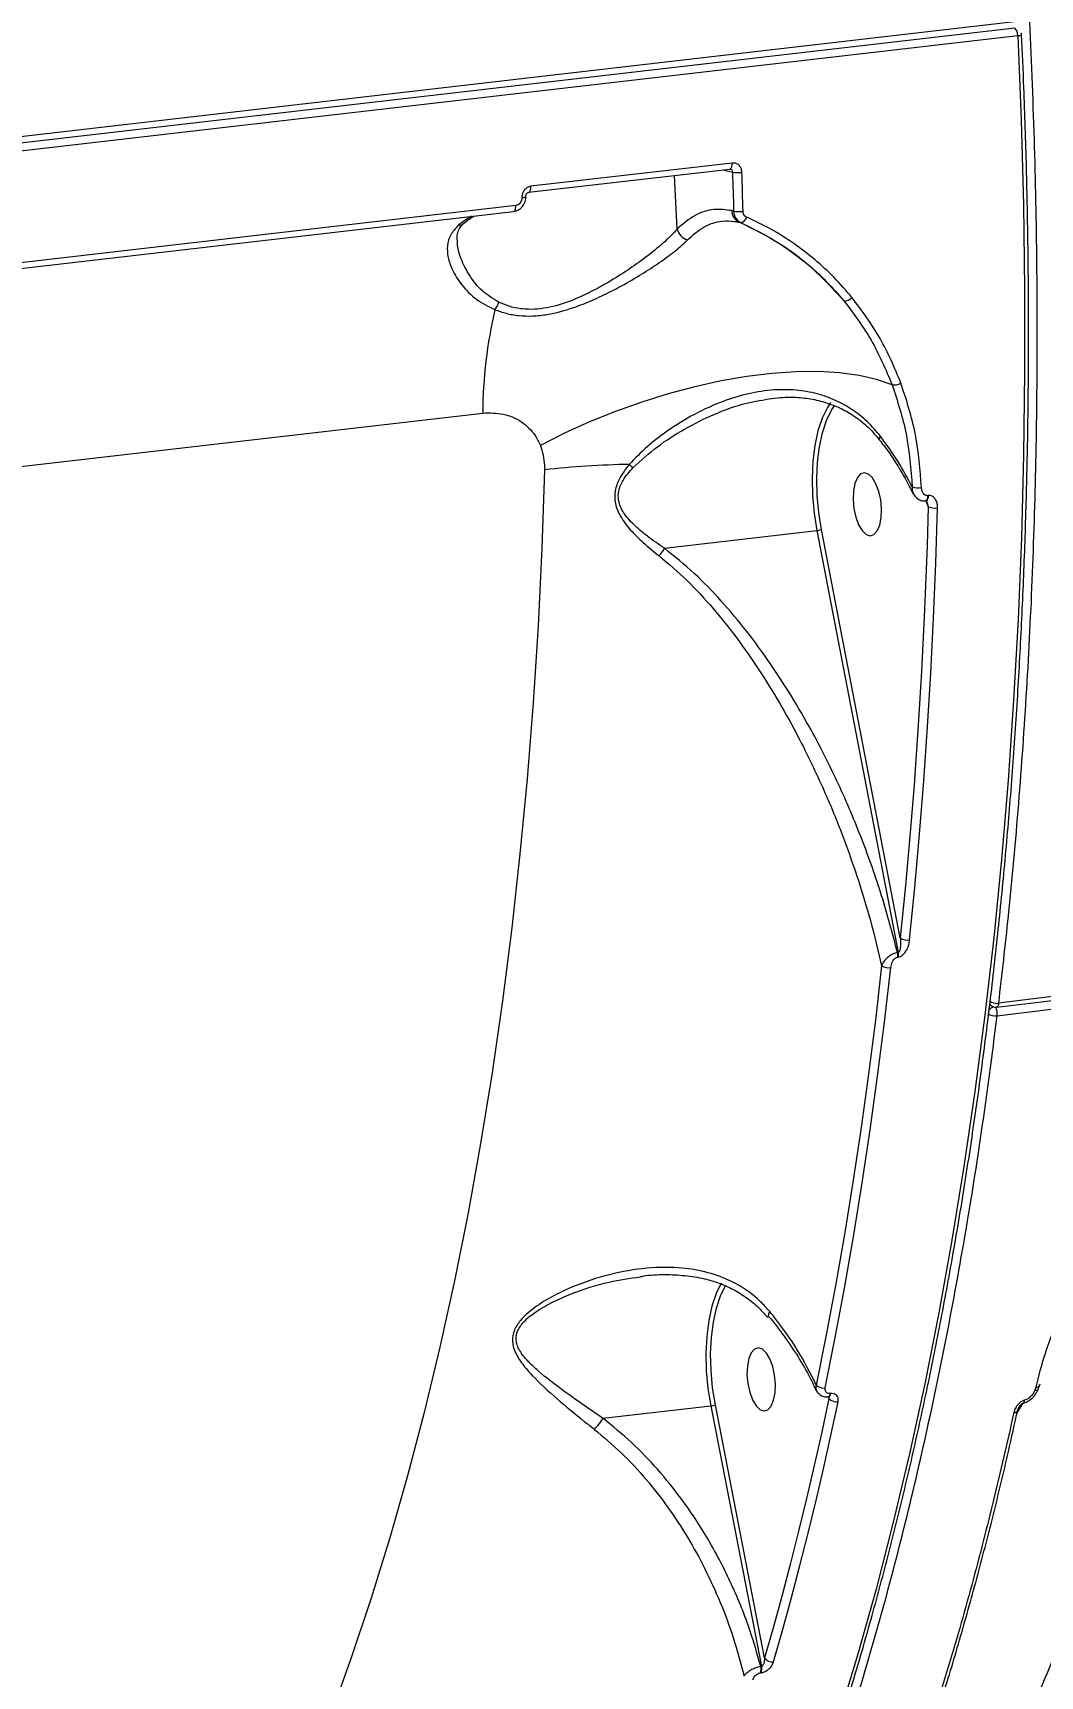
# Model space of a CAD drawing. Header units: millimetres. Extents: x -10881 to 8954, y -8695 to 5624.
# Drawn here: x 4806.5 to 4949.7, y -3575.2 to -3341.8 of the extents above; entities that cross this region are included whole.
import ezdxf

# ---------------------------------------------------------------- set-up
doc = ezdxf.new("R2010")
doc.units = ezdxf.units.MM
for name, color, linetype in [('DIKOM_ОБЪЕКТ', 7, 'Continuous'), ('DIKOM_РАЗМЕР_ЗОНА', 7, 'Continuous'), ('DIKOM_РАЗМЕР_ОБЪЕКТА', 7, 'Continuous')]:
    doc.layers.add(name, color=color, linetype=linetype)
doc.styles.add('style1', font='arial.ttf', dxfattribs={"width": 0.8})
doc.dimstyles.new('1-50', dxfattribs={"dimtxt": 300, "dimasz": 200, "dimexe": 100, "dimexo": 0, "dimgap": 100, "dimtad": 1, "dimtxsty": 'style1', "dimcen": 200, "dimclrd": 7, "dimclre": 7, "dimclrt": 7, "dimadec": 1, "dimazin": 2, "dimtfac": 1, "dimtmove": 0, "dimatfit": 2, "dimfxl": 0, "dimlwd": 25, "dimlwe": 18, "dimarcsym": 0})

# ---------------------------------------------------------------- blocks, each defined once
blk = doc.blocks.new('*D10')
at = {"layer": 'Defpoints', "color": 0, "transparency": 16777216}
for p in [(-7152.73, 2730.8), (7385.22, 911.28), (7385.22, -7693.77)]:
    blk.add_point(p, dxfattribs=at)
at = {"layer": 'DIKOM_РАЗМЕР_ОБЪЕКТА', "color": 7, "lineweight": 18, "transparency": 16777216}
for p, q in [((-7152.73, 2730.8), (-7152.73, -7793.77)), ((7385.22, 911.28), (7385.22, -7793.77))]:
    blk.add_line(p, q, dxfattribs=at)
at = {"layer": 'DIKOM_РАЗМЕР_ОБЪЕКТА', "color": 7, "lineweight": 25, "transparency": 16777216}
blk.add_line((-6952.73, -7693.77), (7185.22, -7693.77), dxfattribs=at)
at = {"layer": 'DIKOM_РАЗМЕР_ОБЪЕКТА', "color": 7, "transparency": 16777216}
for points in [[(-6952.73, -7660.43), (-6952.73, -7727.1), (-7152.73, -7693.77)], [(7185.22, -7660.43), (7185.22, -7727.1), (7385.22, -7693.77)]]:
    blk.add_solid(points, dxfattribs=at)
at = {"layer": 'DIKOM_РАЗМЕР_ОБЪЕКТА', "color": 7, "transparency": 16777216, "insert": (116.24, -7440.59), "char_height": 300, "attachment_point": 5, "style": 'style1'}
blk.add_mtext('14500', dxfattribs=at)
blk = doc.blocks.new('*D12')
at = {"layer": 'Defpoints', "color": 0, "transparency": 16777216}
for p in [(-9113.32, 3014.05), (8954.2, 2756.48), (8954.2, -8594.51)]:
    blk.add_point(p, dxfattribs=at)
at = {"layer": 'DIKOM_РАЗМЕР_ЗОНА', "color": 7, "lineweight": 18, "transparency": 16777216}
for p, q in [((-9113.32, 3014.05), (-9113.32, -8694.51)), ((8954.2, 2756.48), (8954.2, -8694.51))]:
    blk.add_line(p, q, dxfattribs=at)
at = {"layer": 'DIKOM_РАЗМЕР_ЗОНА', "color": 7, "lineweight": 25, "transparency": 16777216}
blk.add_line((-8913.32, -8594.51), (8754.2, -8594.51), dxfattribs=at)
at = {"layer": 'DIKOM_РАЗМЕР_ЗОНА', "color": 7, "transparency": 16777216}
for points in [[(-8913.32, -8561.18), (-8913.32, -8627.85), (-9113.32, -8594.51)], [(8754.2, -8561.18), (8754.2, -8627.85), (8954.2, -8594.51)]]:
    blk.add_solid(points, dxfattribs=at)
at = {"layer": 'DIKOM_РАЗМЕР_ЗОНА', "color": 7, "transparency": 16777216, "insert": (-79.56, -8341.34), "char_height": 300, "attachment_point": 5, "style": 'style1'}
blk.add_mtext('18000', dxfattribs=at)

msp = doc.modelspace()

# ---------------------------------------------------------------- linework, layer by layer
at = {"layer": 'DIKOM_ОБЪЕКТ', "color": 7, "linetype": 'Continuous', "lineweight": 15}
for p, q in [((4513.612, -3390.999), (4946.054, -3341.084)), ((4946.386, -3340.19), (4513.944, -3390.105)), ((4514.039, -3392.089), (4946.48, -3342.173)), ((4876.981, -3364.438), (4905.572, -3361.138)), ((4905.906, -3360.281), (4877.315, -3363.581)), ((4898.077, -3369.66), (4897.714, -3362.045)), ((4904.563, -3361.255), (4905.951, -3361.572)), ((4800.665, -3375.72), (4874.823, -3367.16)), ((4875.157, -3366.309), (4800.998, -3374.869)), ((4906.102, -3367.1), (4905.835, -3367.039)), ((4906.898, -3368.691), (4907.145, -3368.747)), ((4557.735, -3431.888), (4870.451, -3395.792)), ((4933.808, -3407.517), (4933.73, -3407.526)), ((4933.396, -3408.263), (4933.474, -3408.254)), ((4933.423, -3408.26), (4933.757, -3409.108)), ((4933.464, -3408.258), (4933.474, -3408.255)), ((4933.474, -3408.254), (4933.499, -3408.25)), ((4933.757, -3409.108), (4933.59, -3414.626)), ((4896.271, -3414.998), (4917.936, -3412.497)), ((4917.936, -3412.497), (4929.508, -3472.422)), ((4929.787, -3470.334), (4918.586, -3412.333)), ((4929.508, -3472.422), (4929.4, -3472.434)), ((4929.43, -3473.066), (4929.539, -3473.053)), ((4942.511, -3479.773), (4942.637, -3479.899)), ((4892.832, -3518.478), (4893.046, -3518.442)), ((4949.615, -3533.824), (4949.622, -3533.775)), ((4919.533, -3535.5), (4919.646, -3535.783)), ((4919.56, -3535.512), (4919.589, -3535.508)), ((4919.589, -3535.508), (4919.604, -3535.506)), ((4919.89, -3535.075), (4919.861, -3535.078)), ((4949.044, -3534.177), (4948.91, -3534.6)), ((4887.528, -3538.58), (4902.86, -3536.81)), ((4902.86, -3536.81), (4910.062, -3573.838)), ((4910.506, -3572.616), (4903.511, -3536.646)), ((4946.361, -3537.894), (4947.196, -3536.455)), ((4909.954, -3574.726), (4910.046, -3574.715)), ((4910.062, -3573.838), (4909.97, -3573.849))]:
    msp.add_line(p, q, dxfattribs=at)
at = {"layer": 'DIKOM_ОБЪЕКТ', "color": 7, "linetype": 'Continuous', "lineweight": 15, "flags": 128}
for points in [[(4946.48, -3342.173), (4946.962, -3354.211), (4947.285, -3366.201), (4947.45, -3378.134), (4947.456, -3390), (4947.303, -3401.789), (4946.991, -3413.491), (4946.521, -3425.095), (4945.892, -3436.593), (4945.106, -3447.974), (4944.164, -3459.23), (4943.065, -3470.35), (4941.811, -3481.325), (4940.403, -3492.146), (4938.842, -3502.803), (4937.129, -3513.289), (4935.266, -3523.593), (4933.255, -3533.708), (4931.097, -3543.624), (4928.793, -3553.334), (4926.347, -3562.829), (4923.759, -3572.101), (4921.033, -3581.143)], [(4905.572, -3361.138), (4905.589, -3361.135), (4905.669, -3361.1), (4905.74, -3361.03), (4905.802, -3360.927), (4905.851, -3360.796), (4905.885, -3360.64), (4905.903, -3360.466), (4905.906, -3360.281)], [(4905.951, -3361.572), (4905.971, -3362.263), (4905.992, -3362.955), (4906.011, -3363.646), (4906.031, -3364.337), (4906.049, -3365.028), (4906.068, -3365.719), (4906.085, -3366.409), (4906.102, -3367.1)], [(4907.444, -3367.149), (4907.427, -3366.457), (4907.409, -3365.765), (4907.391, -3365.073), (4907.372, -3364.38), (4907.353, -3363.688), (4907.333, -3362.995), (4907.313, -3362.302), (4907.292, -3361.608)], [(4876.977, -3364.439), (4876.998, -3364.436), (4877.078, -3364.4), (4877.149, -3364.33), (4877.211, -3364.227), (4877.259, -3364.096), (4877.294, -3363.94), (4877.312, -3363.767), (4877.315, -3363.581)], [(4874.823, -3367.16), (4874.84, -3367.157), (4874.919, -3367.123), (4874.991, -3367.053), (4875.052, -3366.951), (4875.101, -3366.82), (4875.135, -3366.666), (4875.154, -3366.493), (4875.157, -3366.309)], [(4928.626, -3391.776), (4926.428, -3391.014), (4923.934, -3390.445), (4921.171, -3390.073), (4918.165, -3389.902), (4914.947, -3389.934), (4911.547, -3390.169), (4907.999, -3390.604), (4904.339, -3391.235), (4900.602, -3392.056), (4896.825, -3393.058), (4893.047, -3394.232), (4889.303, -3395.567), (4885.631, -3397.048), (4882.068, -3398.662), (4878.647, -3400.392)], [(4919.89, -3394.317), (4919.434, -3395.011), (4918.693, -3396.53), (4918.092, -3398.337), (4917.644, -3400.388), (4917.36, -3402.635), (4917.246, -3405.027), (4917.306, -3407.506), (4917.538, -3410.016), (4917.936, -3412.497)], [(4918.586, -3412.333), (4918.2, -3409.927), (4917.976, -3407.494), (4917.918, -3405.09), (4918.028, -3402.771), (4918.303, -3400.592), (4918.737, -3398.603), (4919.32, -3396.851), (4920.039, -3395.378), (4920.508, -3394.667)], [(4879.239, -3403.858), (4878.858, -3414.994), (4878.318, -3426.027), (4877.62, -3436.947), (4876.763, -3447.743), (4875.75, -3458.406), (4874.581, -3468.925), (4873.256, -3479.291), (4871.778, -3489.494), (4870.148, -3499.525), (4868.366, -3509.374), (4866.436, -3519.032), (4864.358, -3528.49), (4862.134, -3537.74), (4859.767, -3546.772), (4857.259, -3555.579), (4854.611, -3564.152), (4851.828, -3572.483), (4848.91, -3580.564)], [(4926.736, -3406.913), (4926.335, -3405.836), (4925.834, -3404.994), (4925.274, -3404.456), (4924.699, -3404.266), (4924.158, -3404.437), (4923.692, -3404.958), (4923.341, -3405.785), (4923.133, -3406.851), (4923.084, -3408.071), (4923.198, -3409.345), (4923.467, -3410.57), (4923.868, -3411.647), (4924.369, -3412.489), (4924.929, -3413.027), (4925.503, -3413.217), (4926.045, -3413.046), (4926.51, -3412.525), (4926.861, -3411.698), (4927.07, -3410.632), (4927.119, -3409.412), (4927.005, -3408.138), (4926.736, -3406.913)], [(4933.397, -3408.263), (4933.446, -3408.25), (4933.557, -3408.164), (4933.646, -3408.005), (4933.705, -3407.786), (4933.73, -3407.526)], [(4933.499, -3408.25), (4933.524, -3408.241), (4933.635, -3408.155), (4933.724, -3407.996), (4933.783, -3407.777), (4933.808, -3407.517)], [(4931.12, -3470.638), (4931.865, -3463.164), (4932.541, -3455.628), (4933.145, -3448.032), (4933.679, -3440.38), (4934.141, -3432.674), (4934.532, -3424.918), (4934.851, -3417.114), (4935.099, -3409.265)], [(4943.561, -3481.417), (4956.913, -3479.763), (4970.374, -3477.898), (4983.936, -3475.823), (4997.59, -3473.539), (5011.326, -3471.048), (5025.136, -3468.352), (5039.011, -3465.452), (5052.942, -3462.35), (5066.919, -3459.049), (5080.933, -3455.549), (5094.975, -3451.855), (5109.036, -3447.967), (5123.107, -3443.889), (5137.179, -3439.624), (5151.241, -3435.173), (5165.286, -3430.541), (5179.303, -3425.729), (5193.284, -3420.742), (5207.22, -3415.583), (5215.499, -3412.427)], [(5214.844, -3410.862), (5206.645, -3413.986), (5192.751, -3419.131), (5178.812, -3424.103), (5164.836, -3428.9), (5150.834, -3433.518), (5136.814, -3437.955), (5122.785, -3442.208), (5108.756, -3446.274), (5094.737, -3450.149), (5080.737, -3453.833), (5066.765, -3457.322), (5052.83, -3460.613), (5038.942, -3463.706), (5025.109, -3466.597), (5011.34, -3469.285), (4997.645, -3471.769), (4984.032, -3474.045), (4970.511, -3476.114), (4957.09, -3477.974), (4943.778, -3479.623)], [(4933.59, -3414.626), (4933.51, -3416.938), (4933.191, -3424.723), (4932.801, -3432.461), (4932.34, -3440.148), (4931.808, -3447.782), (4931.788, -3448.044)], [(4931.788, -3448.044), (4931.205, -3455.36), (4930.531, -3462.878), (4929.787, -3470.334)], [(4927.141, -3474.288), (4926.247, -3482.025), (4925.275, -3489.686), (4924.227, -3497.267), (4923.103, -3504.764), (4921.903, -3512.176), (4920.628, -3519.498), (4919.278, -3526.727), (4917.855, -3533.861)], [(4919.131, -3534.276), (4920.558, -3527.126), (4921.911, -3519.88), (4923.188, -3512.542), (4924.391, -3505.114), (4925.518, -3497.6), (4926.568, -3490.002), (4927.542, -3482.325), (4928.438, -3474.57)], [(4943.778, -3479.623), (4943.749, -3479.789), (4943.704, -3479.933), (4943.646, -3480.048), (4943.575, -3480.13), (4943.496, -3480.176), (4943.459, -3480.184)], [(4904.316, -3519.398), (4903.618, -3520.843), (4903.017, -3522.65), (4902.569, -3524.701), (4902.285, -3526.948), (4902.171, -3529.34), (4902.231, -3531.819), (4902.462, -3534.329), (4902.86, -3536.81)], [(4903.511, -3536.646), (4903.125, -3534.24), (4902.9, -3531.807), (4902.842, -3529.403), (4902.952, -3527.084), (4903.228, -3524.905), (4903.662, -3522.916), (4904.245, -3521.164), (4904.942, -3519.726)], [(4911.661, -3531.226), (4911.26, -3530.149), (4910.759, -3529.307), (4910.198, -3528.77), (4909.624, -3528.579), (4909.082, -3528.75), (4908.617, -3529.271), (4908.266, -3530.098), (4908.057, -3531.165), (4908.008, -3532.384), (4908.123, -3533.658), (4908.391, -3534.883), (4908.792, -3535.96), (4909.293, -3536.802), (4909.854, -3537.34), (4910.428, -3537.53), (4910.97, -3537.359), (4911.435, -3536.838), (4911.786, -3536.011), (4911.995, -3534.945), (4912.044, -3533.725), (4911.929, -3532.451), (4911.661, -3531.226)], [(4919.646, -3535.783), (4918.62, -3540.558), (4917.56, -3545.286), (4916.467, -3549.966), (4915.34, -3554.597), (4914.181, -3559.179), (4912.989, -3563.71), (4911.764, -3568.189), (4910.506, -3572.616)], [(4948.91, -3534.6), (4949.076, -3534.6), (4949.217, -3534.576), (4949.328, -3534.528), (4949.404, -3534.459), (4949.427, -3534.418)], [(4911.793, -3573.164), (4913.053, -3568.726), (4914.281, -3564.236), (4915.476, -3559.694), (4916.638, -3555.102), (4917.767, -3550.46), (4918.863, -3545.769), (4919.925, -3541.029), (4920.954, -3536.243)]]:
    msp.add_lwpolyline(points, dxfattribs=at)
at = {"layer": 'DIKOM_ОБЪЕКТ', "color": 7, "linetype": 'Continuous', "lineweight": 15}
for centre, radius, start, end in [((4945.229, -3342.067), 1.256, 355.15586, 51.25871), ((4946.537, -3341.297), 0.878, 266.27172, 304.29937), ((4946.034, -3342.069), 1, 2.66331, 16.21925), ((4906.732, -3357.54), 4.107, 259.03356, 277.84189), ((4876.087, -3364.451), 0.77, 265.02374, 309.0062), ((4873.68, -3376.781), 10.145, 118.26855, 131.2754), ((4907.695, -3367.01), 1.861, 180.89481, 244.63722), ((4906.914, -3363.333), 3.853, 257.84063, 277.91025), ((4906.971, -3367.754), 1.008, 279.91747, 347.47316), ((4866.824, -3367.621), 1.545, 276.10493, 310.2635), ((4900.286, -3369.028), 2.298, 195.95452, 250.92992), ((4921.83, -3378.488), 1.403, 269.04343, 320.91916), ((4937.214, -3396.257), 66.765, 166.88644, 179.60104), ((4869.871, -3379.286), 2.951, 321.83936, 345.16243), ((4928.917, -3389.98), 1.819, 260.79275, 301.82296), ((4893.114, -3526.928), 123.85, 90.84758, 96.4326), ((4898.65, -3394.282), 11.485, 230.09478, 233.63825), ((4932.275, -3403.896), 2.522, 251.86147, 281.93126), ((4934.722, -3406.686), 2.606, 248.2772, 278.31941), ((4917.728, -3410.298), 2.208, 275.40288, 292.87103), ((4930.845, -3468.769), 1.889, 235.94833, 278.36263), ((4927.272, -3472.852), 2.169, 354.34563, 11.11888), ((4927.381, -3472.84), 2.169, 354.34563, 11.11888), ((4928.176, -3472.653), 1.935, 237.66189, 277.7716), ((4943.44, -3481.294), 1.233, 110.03263, 147.64456), ((4943.517, -3477.83), 1.812, 233.89576, 278.28398), ((4943.085, -3479.45), 0.634, 204.16685, 225.0205), ((4943.343, -3479.19), 1, 225.10164, 276.64125), ((4941.593, -3481.169), 1.983, 352.82914, 29.57813), ((4943.302, -3479.636), 1.8, 233.55038, 278.27225), ((4918.933, -3532.711), 1.577, 226.83943, 277.20917), ((4949.079, -3533.595), 0.583, 266.54162, 336.91799), ((4919.39, -3535.073), 0.471, 291.4851, 359.35629), ((4919.408, -3535.065), 0.482, 293.91849, 358.86421), ((4920.75, -3534.733), 1.524, 223.56218, 277.69073), ((4947.041, -3536.101), 0.401, 306.6084, 10.74817), ((4902.652, -3534.611), 2.208, 275.40266, 292.87115), ((4945.959, -3537.177), 0.576, 266.41219, 338.63198), ((4911.623, -3571.779), 1.395, 216.85947, 276.99864), ((4908.065, -3574.253), 1.947, 345.96263, 11.98522), ((4908.157, -3574.243), 1.947, 345.96263, 11.98522)]:
    msp.add_arc(centre, radius, start, end, dxfattribs=at)
for points, knots in [([(4943.778, -3479.623), (4944.251, -3475.502), (4945.323, -3466.165), (4946.668, -3451.302), (4947.818, -3435.041), (4948.642, -3418.492), (4949.145, -3401.584), (4949.316, -3384.359), (4949.145, -3366.822), (4948.628, -3349.106), (4947.774, -3331.471), (4946.598, -3313.977), (4945.115, -3296.636), (4943.308, -3279.247), (4941.166, -3261.736), (4938.684, -3244.152), (4935.856, -3226.508), (4932.698, -3208.941), (4929.258, -3191.711), (4925.559, -3174.863), (4921.614, -3158.4), (4917.379, -3142.132), (4912.832, -3125.991), (4907.978, -3110.031), (4902.812, -3094.27), (4897.369, -3078.834), (4891.731, -3063.949), (4885.926, -3049.647), (4879.964, -3035.919), (4873.779, -3022.605), (4867.34, -3009.654), (4860.66, -2997.117), (4853.738, -2985.015), (4846.625, -2973.449), (4839.425, -2962.588), (4832.167, -2952.444), (4824.861, -2942.999), (4817.422, -2934.14), (4809.817, -2925.84), (4802.065, -2918.139), (4794.168, -2911.061), (4786.185, -2904.669), (4777.808, -2898.758), (4769.06, -2893.446), (4759.958, -2888.917), (4752.136, -2885.701), (4747.365, -2884.39), (4745.623, -2883.912)], [0, 0, 0, 0, 0.0172859, 0.0391596, 0.0610708, 0.0830962, 0.1051599, 0.1276636, 0.1502083, 0.1728772, 0.1955881, 0.2174618, 0.239373, 0.2613984, 0.2834621, 0.3059658, 0.3285104, 0.3511794, 0.3738903, 0.3957637, 0.4176747, 0.4396998, 0.4617632, 0.4842667, 0.506811, 0.5294797, 0.5521903, 0.5740639, 0.595975, 0.6180003, 0.6400639, 0.6625675, 0.685112, 0.7077809, 0.7304916, 0.7523652, 0.7742763, 0.7963016, 0.8183652, 0.8408688, 0.8634133, 0.8860822, 0.9087929, 0.9342775, 0.9597622, 0.9853063, 1, 1, 1, 1]), ([(4994.763, -3396.592), (4995.055, -3390.461), (4995.642, -3378.167), (4995.985, -3359.394), (4995.93, -3340.379), (4995.461, -3322.296), (4994.67, -3305.226), (4993.631, -3289.212), (4992.288, -3273.144), (4990.63, -3256.953), (4988.649, -3240.684), (4986.337, -3224.349), (4983.705, -3208.078), (4980.819, -3192.277), (4977.709, -3176.987), (4974.389, -3162.166), (4970.783, -3147.482), (4966.886, -3132.938), (4962.716, -3118.628), (4958.257, -3104.515), (4953.518, -3090.657), (4947.881, -3075.4), (4941.24, -3058.971), (4933.478, -3041.642), (4925.258, -3025.071), (4917.49, -3010.939), (4910.325, -2999.009), (4903.879, -2989.043), (4897.267, -2979.569), (4890.459, -2970.552), (4883.473, -2962.031), (4876.312, -2954.024), (4869.03, -2946.601), (4861.779, -2939.907), (4854.588, -2933.924), (4847.448, -2928.605), (4840.237, -2923.856), (4832.955, -2919.681), (4825.644, -2916.129), (4818.377, -2913.169), (4813.566, -2911.736), (4811.192, -2911.029)], [0, 0, 0, 0, 0.0290093, 0.0581619, 0.0873867, 0.1167572, 0.1409802, 0.165245, 0.1896367, 0.2140713, 0.2389999, 0.2639747, 0.289091, 0.3142551, 0.3377179, 0.3612203, 0.3850343, 0.4088483, 0.4328318, 0.4568153, 0.4811252, 0.5054802, 0.5389038, 0.5725657, 0.6063476, 0.640372, 0.6641992, 0.6880682, 0.7120632, 0.7361003, 0.7606187, 0.7851814, 0.8098784, 0.8346201, 0.8580237, 0.8814651, 0.9051993, 0.9289336, 0.9528253, 0.976717, 1, 1, 1, 1]), ([(4838.861, -3705.095), (4839.489, -3704.757), (4841.693, -3703.572), (4845.407, -3701.22), (4850.001, -3698.047), (4854.523, -3694.553), (4858.974, -3690.765), (4863.348, -3686.68), (4867.644, -3682.302), (4871.857, -3677.634), (4875.984, -3672.68), (4880.023, -3667.444), (4883.969, -3661.93), (4887.82, -3656.143), (4891.574, -3650.086), (4895.226, -3643.764), (4898.775, -3637.183), (4902.219, -3630.347), (4905.553, -3623.261), (4908.777, -3615.932), (4911.887, -3608.363), (4914.881, -3600.563), (4917.758, -3592.535), (4920.514, -3584.286), (4923.149, -3575.823), (4925.66, -3567.151), (4928.045, -3558.278), (4930.303, -3549.209), (4932.432, -3539.952), (4934.43, -3530.514), (4936.296, -3520.902), (4938.028, -3511.122), (4939.626, -3501.183), (4941.088, -3491.091), (4942.413, -3480.855), (4943.6, -3470.482), (4944.648, -3459.979), (4945.556, -3449.355), (4946.325, -3438.618), (4946.952, -3427.775), (4947.439, -3416.835), (4947.783, -3405.806), (4947.986, -3394.697), (4948.047, -3383.515), (4947.966, -3372.269), (4947.742, -3360.967), (4947.423, -3350.88), (4947.144, -3344.554), (4947.032, -3342.023)], [0, 0, 0, 0, 0.008821, 0.0309505, 0.0530921, 0.0752453, 0.0974091, 0.1195824, 0.1417639, 0.1639521, 0.1861459, 0.208344, 0.2305454, 0.252749, 0.2749543, 0.2971604, 0.319367, 0.3415734, 0.3637794, 0.3859847, 0.4081893, 0.4303928, 0.4525954, 0.4747969, 0.4969974, 0.5191968, 0.5413951, 0.5635924, 0.5857887, 0.6079841, 0.6301785, 0.6523721, 0.6745649, 0.6967568, 0.7189481, 0.7411387, 0.7633286, 0.785518, 0.8077068, 0.8298951, 0.852083, 0.8742704, 0.8964575, 0.9186442, 0.9408306, 0.9630167, 0.9852026, 1, 1, 1, 1]), ([(4905.572, -3361.139), (4905.576, -3361.139), (4905.604, -3361.132), (4905.62, -3361.139), (4905.634, -3361.145)], [0, 0, 0, 0, 0.1264639, 1, 1, 1, 1]), ([(4905.634, -3361.143), (4905.64, -3361.144), (4905.696, -3361.147), (4905.789, -3361.205), (4905.89, -3361.314), (4905.943, -3361.446), (4905.949, -3361.536), (4905.951, -3361.572)], [0, 0, 0, 0, 0.0326154, 0.2962315, 0.5603633, 0.8251147, 1, 1, 1, 1]), ([(4907.292, -3361.608), (4907.282, -3361.5), (4907.258, -3361.226), (4907.084, -3360.828), (4906.769, -3360.487), (4906.359, -3360.278), (4906.057, -3360.28), (4905.906, -3360.281)], [0, 0, 0, 0, 0.1418471, 0.3567284, 0.5713333, 0.7857186, 1, 1, 1, 1]), ([(4874.822, -3367.142), (4875.008, -3367.111), (4875.421, -3367.041), (4875.975, -3366.642), (4876.397, -3366.047), (4876.589, -3365.47), (4876.558, -3365.134), (4876.55, -3365.05)], [0, 0, 0, 0, 0.19086922, 0.42202289, 0.66365949, 0.91555003, 1, 1, 1, 1]), ([(4876.021, -3365.218), (4876.014, -3365.33), (4876.001, -3365.555), (4875.856, -3365.869), (4875.635, -3366.118), (4875.388, -3366.265), (4875.222, -3366.296), (4875.157, -3366.309)], [0, 0, 0, 0, 0.2151387, 0.4301737, 0.6449794, 0.8594762, 1, 1, 1, 1]), ([(4877.315, -3363.581), (4877.216, -3363.6), (4876.968, -3363.646), (4876.597, -3363.867), (4876.267, -3364.242), (4876.05, -3364.713), (4876.03, -3365.05), (4876.021, -3365.218)], [0, 0, 0, 0, 0.1406201, 0.3550994, 0.5698681, 0.7848826, 1, 1, 1, 1]), ([(4876.574, -3365.047), (4876.573, -3365.039), (4876.567, -3364.986), (4876.586, -3364.867), (4876.641, -3364.714), (4876.73, -3364.583), (4876.833, -3364.491), (4876.926, -3364.446), (4876.963, -3364.444), (4876.979, -3364.443)], [0, 0, 0, 0, 0.0278545, 0.183583, 0.344808, 0.5061098, 0.6757955, 0.8621578, 1, 1, 1, 1]), ([(4867.829, -3368.794), (4868.035, -3368.621), (4868.511, -3368.221), (4868.99, -3367.954), (4869.262, -3367.802)], [0, 0, 0, 0, 0.4319988, 1, 1, 1, 1]), ([(4905.835, -3367.039), (4904.991, -3366.931), (4903.207, -3366.704), (4900.563, -3367.528), (4898.913, -3368.942), (4898.077, -3369.66)], [0, 0, 0, 0, 0.3069734, 0.648469, 1, 1, 1, 1]), ([(4906.102, -3367.1), (4906.106, -3367.159), (4906.123, -3367.438), (4906.264, -3367.916), (4906.621, -3368.447), (4906.97, -3368.647), (4907.145, -3368.747)], [0, 0, 0, 0, 0.0818929, 0.3880463, 0.6939649, 1, 1, 1, 1]), ([(4907.955, -3367.973), (4907.868, -3367.923), (4907.695, -3367.823), (4907.52, -3367.557), (4907.453, -3367.319), (4907.446, -3367.179), (4907.444, -3367.149)], [0, 0, 0, 0, 0.3056925, 0.6116133, 0.9180226, 1, 1, 1, 1]), ([(4922.919, -3379.372), (4922.092, -3378.415), (4920.442, -3376.504), (4917.661, -3373.954), (4914.659, -3371.654), (4911.429, -3369.613), (4909.116, -3368.521), (4907.955, -3367.973)], [0, 0, 0, 0, 0.1978344, 0.3948167, 0.593168, 0.7958375, 1, 1, 1, 1]), ([(4866.988, -3369.157), (4866.588, -3369.581), (4865.775, -3370.442), (4865.363, -3371.995), (4865.463, -3373.685), (4866.114, -3375.579), (4867.414, -3377.626), (4869.36, -3379.696), (4871.273, -3380.651), (4872.191, -3381.109)], [0, 0, 0, 0, 0.1295386, 0.2635065, 0.3938351, 0.5268955, 0.6860445, 0.8495354, 1, 1, 1, 1]), ([(4866.812, -3371.165), (4866.817, -3370.88), (4866.828, -3370.285), (4867.119, -3369.624), (4867.441, -3369.122), (4867.776, -3368.858), (4867.857, -3368.795)], [0, 0, 0, 0, 0.3030894, 0.631723, 0.9111511, 1, 1, 1, 1]), ([(4898.077, -3369.66), (4897.795, -3369.974), (4897.061, -3370.791), (4895.475, -3372.227), (4893.304, -3373.94), (4890.773, -3375.708), (4888.18, -3377.319), (4885.567, -3378.731), (4882.786, -3379.989), (4880.122, -3380.812), (4877.784, -3381.094), (4876.562, -3381.059), (4875.356, -3380.913), (4874.163, -3380.658), (4873.207, -3380.249), (4872.723, -3380.042)], [0, 0, 0, 0, 0.0653899, 0.1703679, 0.2779426, 0.3818114, 0.4884116, 0.5695635, 0.6527955, 0.7604191, 0.8151631, 0.8718852, 0.8800454, 0.9391998, 1, 1, 1, 1]), ([(4899.535, -3371.2), (4900.303, -3370.527), (4901.863, -3369.162), (4904.17, -3368.482), (4905.876, -3368.485), (4906.683, -3368.648), (4906.898, -3368.691)], [0, 0, 0, 0, 0.3414972, 0.6929958, 0.9180121, 1, 1, 1, 1]), ([(4921.807, -3379.891), (4920.698, -3378.66), (4918.467, -3376.185), (4914.763, -3373.154), (4910.912, -3370.595), (4908.241, -3369.328), (4906.898, -3368.691)], [0, 0, 0, 0, 0.2598499, 0.5228404, 0.7602266, 1, 1, 1, 1]), ([(4907.145, -3368.747), (4909.325, -3369.837), (4912.625, -3371.487), (4916.566, -3374.522), (4919.351, -3377.05), (4920.997, -3378.954), (4921.807, -3379.891)], [0, 0, 0, 0, 0.3951692, 0.5979227, 0.8021689, 1, 1, 1, 1]), ([(4872.723, -3380.042), (4871.906, -3379.534), (4870.2, -3378.473), (4868.491, -3376.241), (4867.389, -3374.051), (4866.864, -3372.338), (4866.867, -3371.481), (4866.868, -3371.218)], [0, 0, 0, 0, 0.2220544, 0.4634432, 0.7114661, 0.9115664, 1, 1, 1, 1]), ([(4872.191, -3381.109), (4872.715, -3381.295), (4873.764, -3381.667), (4875.575, -3381.986), (4877.541, -3382.046), (4880.155, -3381.773), (4883.07, -3380.973), (4886.083, -3379.772), (4888.883, -3378.434), (4891.69, -3376.9), (4894.401, -3375.229), (4896.742, -3373.608), (4898.445, -3372.259), (4899.234, -3371.492), (4899.535, -3371.2)], [0, 0, 0, 0, 0.0610586, 0.1220459, 0.1836227, 0.2451907, 0.3548561, 0.436924, 0.519099, 0.6228181, 0.7265974, 0.8310891, 0.9355772, 1, 1, 1, 1]), ([(4929.876, -3391.526), (4928.966, -3389.361), (4927.124, -3384.98), (4924.332, -3381.256), (4922.919, -3379.372)], [0, 0, 0, 0, 0.4941711, 1, 1, 1, 1]), ([(4921.807, -3379.891), (4923.161, -3381.688), (4925.9, -3385.325), (4927.711, -3389.609), (4928.626, -3391.776)], [0, 0, 0, 0, 0.4941653, 1, 1, 1, 1]), ([(4926.965, -3399.079), (4926.367, -3398.375), (4925.156, -3396.95), (4922.989, -3395.256), (4920.588, -3393.917), (4917.901, -3392.97), (4914.963, -3392.462), (4911.697, -3392.438), (4908.217, -3392.961), (4904.427, -3394.108), (4900.497, -3395.897), (4896.897, -3398.134), (4893.761, -3400.523), (4892.112, -3402.232), (4891.282, -3403.092)], [0, 0, 0, 0, 0.0668895, 0.1355745, 0.2055398, 0.2771148, 0.3560569, 0.436729, 0.5280166, 0.6212586, 0.7279987, 0.8370993, 0.9179829, 1, 1, 1, 1]), ([(4891.841, -3403.53), (4892.962, -3402.513), (4895.232, -3400.454), (4899.186, -3397.953), (4903.43, -3395.832), (4907.609, -3394.339), (4910.339, -3393.91), (4911.535, -3393.722)], [0, 0, 0, 0, 0.197377, 0.3993179, 0.6123776, 0.8301825, 1, 1, 1, 1]), ([(4911.541, -3393.736), (4912.063, -3393.669), (4913.42, -3393.494), (4915.552, -3393.553), (4917.895, -3393.894), (4920.094, -3394.546), (4922.124, -3395.481), (4923.964, -3396.697), (4925.567, -3398.068), (4926.459, -3399.155), (4926.869, -3399.654)], [0, 0, 0, 0, 0.0903588, 0.2346849, 0.3743115, 0.5112977, 0.6431212, 0.7700439, 0.8942342, 1, 1, 1, 1]), ([(4928.626, -3391.776), (4929.382, -3394.077), (4930.913, -3398.739), (4931.296, -3403.754), (4931.49, -3406.293)], [0, 0, 0, 0, 0.4937368, 1, 1, 1, 1]), ([(4932.796, -3406.364), (4932.606, -3403.833), (4932.221, -3398.707), (4930.664, -3393.939), (4929.876, -3391.526)], [0, 0, 0, 0, 0.4937919, 1, 1, 1, 1]), ([(4870.451, -3395.792), (4871.445, -3395.772), (4873.412, -3395.732), (4876.024, -3396.906), (4877.782, -3398.575), (4878.42, -3399.914), (4878.647, -3400.392)], [0, 0, 0, 0, 0.2885643, 0.5716288, 0.8470383, 1, 1, 1, 1]), ([(4878.647, -3400.392), (4878.918, -3401.313), (4879.218, -3402.33), (4879.244, -3403.532), (4879.241, -3403.747), (4879.239, -3403.858)], [0, 0, 0, 0, 0.8217569, 0.9078664, 1, 1, 1, 1]), ([(4926.9, -3399.627), (4926.879, -3399.612), (4926.797, -3399.553), (4926.834, -3399.358), (4926.914, -3399.17), (4926.957, -3399.093), (4926.965, -3399.079)], [0, 0, 0, 0, 0.17838909, 0.68984063, 0.9431175, 1, 1, 1, 1]), ([(4926.853, -3399.651), (4927.065, -3399.915), (4928.012, -3401.098), (4929.446, -3403.305), (4930.807, -3405.566), (4931.425, -3406.882), (4931.574, -3407.198)], [0, 0, 0, 0, 0.1103372, 0.4941696, 0.8786342, 1, 1, 1, 1]), ([(4931.49, -3406.293), (4930.835, -3405.066), (4929.52, -3402.598), (4927.819, -3400.256), (4926.965, -3399.079)], [0, 0, 0, 0, 0.4973177, 1, 1, 1, 1]), ([(4891.282, -3403.092), (4890.773, -3403.746), (4889.887, -3404.886), (4889.174, -3406.827), (4889.205, -3408.734), (4890.035, -3410.644), (4891.448, -3412.457), (4893.312, -3414.292), (4894.74, -3415.443), (4895.508, -3416.063)], [0, 0, 0, 0, 0.1507914, 0.2625455, 0.375833, 0.5043751, 0.6581128, 0.8160036, 1, 1, 1, 1]), ([(4896.271, -3414.998), (4895.475, -3414.455), (4894.029, -3413.469), (4892.097, -3411.869), (4890.62, -3410.297), (4889.777, -3408.686), (4889.686, -3407.52), (4889.851, -3406.457), (4890.425, -3405.104), (4891.319, -3404.11), (4891.841, -3403.53)], [0, 0, 0, 0, 0.1920851, 0.3493699, 0.5094457, 0.6344036, 0.7186251, 0.7420692, 0.8495846, 1, 1, 1, 1]), ([(4931.49, -3406.293), (4931.469, -3406.516), (4931.439, -3406.846), (4931.583, -3407.091), (4931.63, -3407.171)], [0, 0, 0, 0, 0.6764136, 1, 1, 1, 1]), ([(4931.615, -3407.213), (4931.739, -3407.417), (4931.974, -3407.802), (4932.528, -3408.158), (4933.027, -3408.31), (4933.31, -3408.25), (4933.393, -3408.233)], [0, 0, 0, 0, 0.324017, 0.6129864, 0.886276, 1, 1, 1, 1]), ([(4933.73, -3407.526), (4933.672, -3407.528), (4933.527, -3407.533), (4933.292, -3407.439), (4933.044, -3407.21), (4932.85, -3406.838), (4932.814, -3406.523), (4932.796, -3406.364)], [0, 0, 0, 0, 0.1033868, 0.2624323, 0.4611539, 0.7282036, 1, 1, 1, 1]), ([(4935.099, -3409.265), (4935.091, -3409.068), (4935.075, -3408.64), (4934.863, -3408.09), (4934.537, -3407.714), (4934.18, -3407.518), (4933.932, -3407.517), (4933.808, -3407.517)], [0, 0, 0, 0, 0.2267683, 0.4919805, 0.6959522, 0.8477263, 1, 1, 1, 1]), ([(4933.449, -3408.253), (4933.445, -3408.252), (4933.432, -3408.246), (4933.497, -3408.308), (4933.55, -3408.385), (4933.567, -3408.45), (4933.568, -3408.452)], [0, 0, 0, 0, 0.1949256, 0.5757944, 0.9849715, 1, 1, 1, 1]), ([(4933.56, -3408.455), (4933.593, -3408.534), (4933.682, -3408.746), (4933.728, -3408.969), (4933.757, -3409.108)], [0, 0, 0, 0, 0.3756913, 1, 1, 1, 1]), ([(4943.459, -3480.184), (4945.586, -3479.932), (4951.755, -3479.2), (4962.039, -3477.854), (4974.333, -3476.091), (4986.71, -3474.15), (4999.161, -3472.038), (5011.68, -3469.753), (5024.259, -3467.298), (5036.891, -3464.674), (5049.571, -3461.882), (5062.29, -3458.923), (5075.043, -3455.8), (5087.822, -3452.514), (5100.62, -3449.067), (5113.431, -3445.461), (5126.247, -3441.697), (5139.061, -3437.778), (5151.866, -3433.706), (5164.656, -3429.483), (5177.424, -3425.112), (5190.161, -3420.592), (5202.703, -3415.999), (5210.972, -3412.84), (5215.026, -3411.291)], [0, 0, 0, 0, 0.0244945, 0.071037, 0.1175795, 0.1641212, 0.2106623, 0.2572028, 0.3037426, 0.3502819, 0.3968207, 0.443359, 0.4898969, 0.5364343, 0.5829714, 0.6295082, 0.6760447, 0.7225809, 0.7691169, 0.8156526, 0.8621883, 0.9087238, 0.9552592, 1, 1, 1, 1]), ([(4896.264, -3415.001), (4896.151, -3415.179), (4895.946, -3415.504), (4895.671, -3415.864), (4895.534, -3416.032), (4895.508, -3416.063)], [0, 0, 0, 0, 0.4994434, 0.9072949, 1, 1, 1, 1]), ([(4895.508, -3416.063), (4896.861, -3417.211), (4899.583, -3419.52), (4903.232, -3423.515), (4906.621, -3427.761), (4910.801, -3433.758), (4914.989, -3440.948), (4918.744, -3448.766), (4921.476, -3455.384), (4923.679, -3461.569), (4925.611, -3467.872), (4926.63, -3472.147), (4927.141, -3474.288)], [0, 0, 0, 0, 0.0803025, 0.1615658, 0.2419412, 0.3227389, 0.4866046, 0.6103975, 0.7070663, 0.8040247, 0.9018626, 1, 1, 1, 1]), ([(4896.264, -3415.001), (4896.264, -3415), (4896.266, -3414.999), (4896.268, -3414.998), (4896.27, -3414.998), (4896.271, -3414.998)], [0, 0, 0, 0, 0.2900896, 0.6748987, 1, 1, 1, 1]), ([(4929.4, -3472.434), (4928.683, -3469.735), (4927.25, -3464.335), (4924.417, -3456.341), (4921.09, -3448.46), (4916.831, -3440.017), (4912.412, -3432.785), (4908.017, -3426.765), (4904.422, -3422.479), (4900.556, -3418.457), (4897.699, -3416.157), (4896.264, -3415.001)], [0, 0, 0, 0, 0.1245763, 0.24915601, 0.37641704, 0.50366481, 0.66772188, 0.75108534, 0.83442619, 0.916783, 1, 1, 1, 1]), ([(4929.787, -3470.334), (4929.807, -3470.7), (4929.836, -3471.226), (4929.774, -3471.862), (4929.703, -3472.18), (4929.622, -3472.349), (4929.557, -3472.406), (4929.527, -3472.419), (4929.511, -3472.421), (4929.508, -3472.422)], [0, 0, 0, 0, 0.5028626, 0.7219618, 0.8722139, 0.9515146, 0.9757907, 0.9961873, 1, 1, 1, 1]), ([(4929.539, -3473.053), (4929.628, -3473.035), (4929.825, -3472.992), (4930.157, -3472.777), (4930.505, -3472.399), (4930.891, -3471.721), (4931.065, -3471.1), (4931.114, -3470.689), (4931.12, -3470.638)], [0, 0, 0, 0, 0.0927889, 0.2061566, 0.3692702, 0.5724216, 0.9471477, 1, 1, 1, 1]), ([(4929.4, -3472.434), (4929.287, -3472.456), (4929.042, -3472.504), (4928.617, -3472.68), (4928.15, -3472.968), (4927.647, -3473.421), (4927.309, -3473.884), (4927.18, -3474.194), (4927.141, -3474.288)], [0, 0, 0, 0, 0.113276, 0.2470903, 0.4203958, 0.6073781, 0.8801183, 1, 1, 1, 1]), ([(4928.438, -3474.57), (4928.488, -3474.304), (4928.561, -3473.92), (4928.825, -3473.468), (4929.039, -3473.237), (4929.248, -3473.104), (4929.373, -3473.078), (4929.43, -3473.066)], [0, 0, 0, 0, 0.4370879, 0.6288625, 0.7908881, 0.9060631, 1, 1, 1, 1]), ([(4840.691, -3704.822), (4840.777, -3704.779), (4843.217, -3703.537), (4847.892, -3700.474), (4854.704, -3695.567), (4861.357, -3689.895), (4867.865, -3683.558), (4874.194, -3676.548), (4880.351, -3668.865), (4886.315, -3660.522), (4892.116, -3651.466), (4897.724, -3641.713), (4903.136, -3631.241), (4908.301, -3620.133), (4913.148, -3608.542), (4917.668, -3596.54), (4921.875, -3584.141), (4925.812, -3571.219), (4929.498, -3557.695), (4932.908, -3543.609), (4936.04, -3528.944), (4938.851, -3513.812), (4941.41, -3497.997), (4942.832, -3487.038), (4943.561, -3481.417)], [0, 0, 0, 0, 0.0016805, 0.0479638, 0.0942472, 0.1408455, 0.1874439, 0.2341957, 0.2809475, 0.3280241, 0.3751006, 0.4232014, 0.4713023, 0.519757, 0.5682117, 0.6149636, 0.6617154, 0.708792, 0.7558685, 0.8039693, 0.8520702, 0.9005249, 0.9489797, 1, 1, 1, 1]), ([(4982.865, -3492.505), (4980.907, -3493.562), (4977.298, -3495.511), (4972.369, -3499.032), (4968, -3502.697), (4963.972, -3506.698), (4960.336, -3510.97), (4957.115, -3515.444), (4954.332, -3520.068), (4952.045, -3524.775), (4950.214, -3529.51), (4949.433, -3532.623), (4949.044, -3534.177)], [0, 0, 0, 0, 0.11668119, 0.21508456, 0.31379786, 0.41220085, 0.51006096, 0.6082268, 0.70608452, 0.80395387, 0.90213228, 1, 1, 1, 1]), ([(4909.443, -3641.385), (4909.707, -3641.128), (4912.149, -3638.749), (4916.483, -3633.691), (4922.426, -3626.211), (4928.683, -3617.281), (4935.08, -3606.94), (4941.521, -3595.01), (4947.155, -3583.175), (4952.21, -3571.24), (4956.657, -3559.538), (4960.762, -3547.519), (4964.549, -3535.151), (4968.104, -3522.281), (4970.243, -3513.283), (4971.313, -3508.784)], [0, 0, 0, 0, 0.009721, 0.0898937, 0.1661281, 0.2423625, 0.3442113, 0.4375304, 0.5308495, 0.6112189, 0.6915883, 0.7680077, 0.8444271, 0.9222135, 1, 1, 1, 1]), ([(4911.248, -3523.416), (4910.821, -3522.938), (4909.788, -3521.779), (4907.866, -3520.258), (4905.233, -3518.769), (4902.015, -3517.668), (4897.854, -3517.047), (4893.057, -3517.193), (4887.764, -3518.232), (4883.388, -3519.766), (4880.005, -3521.428), (4877.684, -3522.887), (4875.911, -3524.443), (4874.851, -3526.043), (4874.558, -3527.654), (4875.043, -3529.312), (4876.099, -3530.936), (4878.024, -3533.123), (4880.946, -3535.79), (4883.988, -3538.308), (4885.835, -3539.763), (4886.308, -3540.136)], [0, 0, 0, 0, 0.0311474, 0.0753855, 0.1207369, 0.1821177, 0.2453894, 0.3302629, 0.4176133, 0.506583, 0.5520953, 0.5980953, 0.6383945, 0.6670903, 0.6962024, 0.7286708, 0.766811, 0.8059849, 0.8877644, 0.9712469, 1, 1, 1, 1]), ([(4887.528, -3538.58), (4887.036, -3538.246), (4885.151, -3536.968), (4881.979, -3534.739), (4878.909, -3532.405), (4876.823, -3530.457), (4875.833, -3529.242), (4875.346, -3528.21), (4875.191, -3527.54), (4875.203, -3526.903), (4875.314, -3526.449), (4875.508, -3525.968), (4875.801, -3525.465), (4876.371, -3524.78), (4877.148, -3524.078), (4878.513, -3523.089), (4880.469, -3521.997), (4883.89, -3520.508), (4888.029, -3519.169), (4891.358, -3518.69), (4892.832, -3518.478)], [0, 0, 0, 0, 0.045058, 0.172563, 0.3021973, 0.3600733, 0.41899, 0.4421828, 0.4659798, 0.4829126, 0.5004115, 0.5071782, 0.5274521, 0.5483755, 0.5780721, 0.6082875, 0.6765295, 0.7456708, 0.8874143, 1, 1, 1, 1]), ([(4892.821, -3518.43), (4893.082, -3518.389), (4894.366, -3518.185), (4896.629, -3518.131), (4899.522, -3518.29), (4902.063, -3518.752), (4904.309, -3519.425), (4906.295, -3520.353), (4908.186, -3521.584), (4909.752, -3522.88), (4910.6, -3523.862), (4910.934, -3524.249)], [0, 0, 0, 0, 0.0386804, 0.19070474, 0.33486562, 0.4721988, 0.58037407, 0.6941569, 0.8089808, 0.92483423, 1, 1, 1, 1]), ([(4911.248, -3523.416), (4911.236, -3523.434), (4911.143, -3523.58), (4911.029, -3523.827), (4910.994, -3524.046), (4911.074, -3524.089), (4911.092, -3524.099)], [0, 0, 0, 0, 0.0558908, 0.4511883, 0.8766137, 1, 1, 1, 1]), ([(4911.073, -3524.11), (4911.077, -3524.114), (4911.889, -3525.017), (4913.314, -3526.93), (4915.299, -3529.843), (4916.806, -3532.418), (4917.549, -3534.027), (4917.82, -3534.612)], [0, 0, 0, 0, 0.00140528, 0.2791037, 0.55855489, 0.83936729, 1, 1, 1, 1]), ([(4917.855, -3533.861), (4917.001, -3532.181), (4915.328, -3528.886), (4912.897, -3525.456), (4911.475, -3523.697), (4911.248, -3523.416)], [0, 0, 0, 0, 0.46653287, 0.91501179, 1, 1, 1, 1]), ([(4917.855, -3533.861), (4917.815, -3534.002), (4917.739, -3534.274), (4917.825, -3534.489), (4917.866, -3534.593)], [0, 0, 0, 0, 0.5186007, 1, 1, 1, 1]), ([(4949.396, -3534.411), (4949.463, -3534.272), (4949.58, -3534.031), (4949.626, -3533.778), (4949.645, -3533.672)], [0, 0, 0, 0, 0.5771522, 1, 1, 1, 1]), ([(4917.861, -3534.603), (4917.866, -3534.621), (4917.923, -3534.83), (4918.237, -3535.159), (4918.761, -3535.463), (4919.243, -3535.557), (4919.504, -3535.506), (4919.561, -3535.495)], [0, 0, 0, 0, 0.0279571, 0.318992, 0.6240773, 0.9179477, 1, 1, 1, 1]), ([(4919.861, -3535.078), (4919.765, -3535.08), (4919.575, -3535.084), (4919.343, -3534.974), (4919.178, -3534.789), (4919.098, -3534.546), (4919.121, -3534.361), (4919.131, -3534.276)], [0, 0, 0, 0, 0.1951513, 0.3900918, 0.5932741, 0.8111156, 1, 1, 1, 1]), ([(4919.492, -3535.53), (4919.525, -3535.521), (4919.593, -3535.504), (4919.653, -3535.507), (4919.654, -3535.507), (4919.654, -3535.508)], [0, 0, 0, 0, 0.319695, 0.6590098, 1, 1, 1, 1]), ([(4919.589, -3535.487), (4919.6, -3535.515), (4919.635, -3535.608), (4919.641, -3535.711), (4919.646, -3535.783)], [0, 0, 0, 0, 0.299458, 1, 1, 1, 1]), ([(4920.954, -3536.243), (4920.97, -3536.118), (4921.003, -3535.851), (4920.891, -3535.498), (4920.652, -3535.227), (4920.311, -3535.065), (4920.031, -3535.072), (4919.89, -3535.075)], [0, 0, 0, 0, 0.1890341, 0.4045268, 0.6068518, 0.803372, 1, 1, 1, 1]), ([(4947.435, -3536.026), (4947.391, -3536.04), (4947.217, -3536.09), (4946.89, -3536.264), (4946.48, -3536.626), (4946.108, -3537.147), (4945.987, -3537.544), (4945.923, -3537.752)], [0, 0, 0, 0, 0.0579486, 0.2245, 0.4300547, 0.7004928, 1, 1, 1, 1]), ([(4947.275, -3536.405), (4947.464, -3536.35), (4947.896, -3536.224), (4948.498, -3535.774), (4949.061, -3535.162), (4949.299, -3534.669), (4949.421, -3534.417)], [0, 0, 0, 0, 0.19268613, 0.44172886, 0.71354614, 1, 1, 1, 1]), ([(4948.91, -3534.6), (4948.806, -3534.808), (4948.617, -3535.186), (4948.186, -3535.637), (4947.782, -3535.912), (4947.535, -3535.994), (4947.435, -3536.026)], [0, 0, 0, 0, 0.3467093, 0.6312456, 0.8513066, 1, 1, 1, 1]), ([(4945.923, -3537.752), (4945.804, -3538.293), (4945.209, -3540.998), (4943.614, -3547.969), (4941.002, -3558.466), (4937.351, -3571.774), (4934.557, -3580.556), (4933, -3585.45)], [0, 0, 0, 0, 0.0321573, 0.1607921, 0.4182836, 0.6757752, 1, 1, 1, 1]), ([(4933.559, -3585.051), (4934.252, -3582.938), (4935.855, -3578.05), (4938.221, -3570.143), (4940.677, -3561.394), (4942.99, -3552.45), (4944.93, -3544.451), (4946.043, -3539.354), (4946.477, -3537.367)], [0, 0, 0, 0, 0.1415741, 0.3274683, 0.5127894, 0.6973828, 0.8820729, 1, 1, 1, 1]), ([(4946.5, -3537.388), (4946.504, -3537.364), (4946.527, -3537.23), (4946.649, -3536.967), (4946.861, -3536.696), (4947.033, -3536.547), (4947.152, -3536.473), (4947.234, -3536.437), (4947.288, -3536.421), (4947.322, -3536.416), (4947.325, -3536.416), (4947.327, -3536.416)], [0, 0, 0, 0, 0.0734149, 0.405291, 0.6123775, 0.7320762, 0.8042674, 0.8560081, 0.8995769, 0.9454898, 1, 1, 1, 1]), ([(4887.525, -3538.581), (4887.41, -3538.761), (4887.178, -3539.12), (4886.789, -3539.615), (4886.497, -3539.945), (4886.353, -3540.091), (4886.308, -3540.136)], [0, 0, 0, 0, 0.3252677, 0.6505354, 0.8925526, 1, 1, 1, 1]), ([(4886.308, -3540.136), (4887.607, -3541.225), (4890.221, -3543.415), (4893.691, -3547.182), (4896.833, -3551.206), (4899.619, -3555.46), (4902.109, -3559.984), (4904.272, -3564.745), (4906.168, -3569.829), (4907.1, -3573.366), (4907.585, -3575.204)], [0, 0, 0, 0, 0.12368448, 0.24889566, 0.36895489, 0.49028011, 0.61254657, 0.73760867, 0.86357151, 1, 1, 1, 1]), ([(4887.525, -3538.581), (4887.526, -3538.581), (4887.526, -3538.58), (4887.527, -3538.58), (4887.528, -3538.58), (4887.528, -3538.58)], [0, 0, 0, 0, 0.2963091, 0.6893278, 1, 1, 1, 1]), ([(4909.97, -3573.849), (4909.492, -3572.167), (4908.369, -3568.21), (4905.925, -3562.151), (4902.636, -3555.796), (4899.052, -3550.355), (4895.336, -3545.769), (4891.662, -3541.925), (4888.904, -3539.695), (4887.525, -3538.581)], [0, 0, 0, 0, 0.12341055, 0.29033869, 0.45778664, 0.62461158, 0.74654645, 0.87329414, 1, 1, 1, 1]), ([(4897.047, -3664.202), (4901.399, -3663.449), (4911.821, -3661.647), (4928.339, -3658.562), (4946.579, -3654.987), (4964.809, -3651.215), (4983.024, -3647.257), (5001.223, -3643.112), (5019.403, -3638.784), (5037.561, -3634.273), (5055.695, -3629.583), (5073.803, -3624.714), (5091.88, -3619.669), (5109.926, -3614.45), (5127.936, -3609.057), (5145.909, -3603.493), (5163.841, -3597.759), (5181.729, -3591.857), (5199.571, -3585.789), (5217.363, -3579.551), (5233.834, -3573.626), (5244.35, -3569.704), (5248.973, -3567.981)], [0, 0, 0, 0, 0.0372542, 0.0892085, 0.1410521, 0.1927905, 0.2444293, 0.2959743, 0.3474311, 0.3988056, 0.4501035, 0.5013305, 0.5524924, 0.6035949, 0.6546435, 0.705644, 0.756602, 0.8075229, 0.8584122, 0.9092756, 0.9601184, 1, 1, 1, 1]), ([(4910.046, -3574.715), (4910.11, -3574.705), (4910.329, -3574.67), (4910.718, -3574.505), (4911.168, -3574.176), (4911.575, -3573.714), (4911.716, -3573.359), (4911.793, -3573.164)], [0, 0, 0, 0, 0.0796272, 0.2757181, 0.4707552, 0.7105349, 1, 1, 1, 1]), ([(4910.506, -3572.616), (4910.5, -3572.776), (4910.489, -3573.057), (4910.402, -3573.419), (4910.3, -3573.647), (4910.205, -3573.766), (4910.133, -3573.822), (4910.083, -3573.833), (4910.062, -3573.838)], [0, 0, 0, 0, 0.3509401, 0.6182411, 0.802894, 0.8793152, 0.9492173, 1, 1, 1, 1]), ([(4909.97, -3573.849), (4909.886, -3573.864), (4909.61, -3573.913), (4909.12, -3574.072), (4908.527, -3574.357), (4907.997, -3574.721), (4907.707, -3575.02), (4907.602, -3575.179), (4907.585, -3575.204)], [0, 0, 0, 0, 0.0891853, 0.2936483, 0.4896032, 0.7163748, 0.9545823, 1, 1, 1, 1]), ([(4908.839, -3575.71), (4908.891, -3575.581), (4908.982, -3575.352), (4909.246, -3575.059), (4909.527, -3574.856), (4909.772, -3574.754), (4909.912, -3574.732), (4909.954, -3574.726)], [0, 0, 0, 0, 0.3025704, 0.534681, 0.7254608, 0.9171004, 1, 1, 1, 1])]:
    msp.add_open_spline(points, degree=3, knots=knots, dxfattribs=at)

# ---------------------------------------------------------------- dimensions: what is measured, and where the dimension line sits
at = {"layer": 'DIKOM_РАЗМЕР_ЗОНА'}
dim = msp.add_linear_dim(base=(8954.2, -8594.513), p1=(-9113.319, 3014.045), p2=(8954.2, 2756.48), text='18000', dimstyle='1-50', dxfattribs=at)
dim.commit()
dim.dimension.update_dxf_attribs({"geometry": '*D12', "text_midpoint": (-79.559, -8594.513), "dimtype": 160})
at = {"layer": 'DIKOM_РАЗМЕР_ОБЪЕКТА'}
dim = msp.add_linear_dim(base=(7385.217, -7693.766), p1=(-7152.73, 2730.795), p2=(7385.217, 911.281), text='14500', dimstyle='1-50', dxfattribs=at)
dim.commit()
dim.dimension.update_dxf_attribs({"geometry": '*D10', "text_midpoint": (116.244, -7693.766), "dimtype": 160})

doc.saveas('drawing.dxf')
